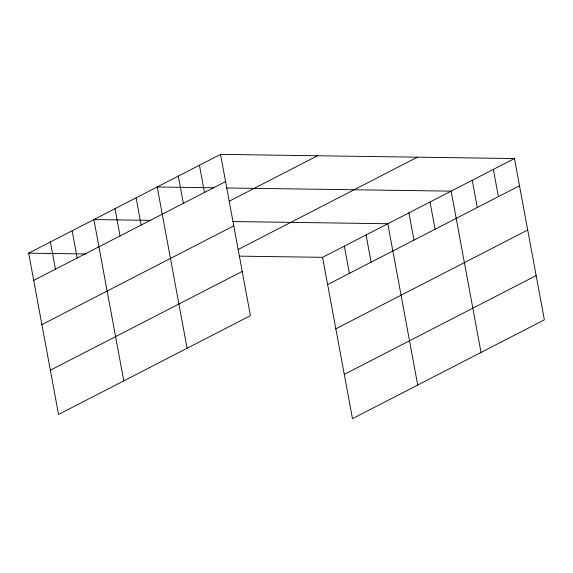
<?xml version="1.0" encoding="UTF-8"?>
<svg xmlns="http://www.w3.org/2000/svg" width="573" height="573" viewBox="0 0 573 573"><rect width="100%" height="100%" fill="white"/><g stroke="black" fill="none" stroke-linecap="round" stroke-linejoin="round"><path stroke-width="0.86" d="M220.526 154.373L250.422 315.673L58.546 414.451L28.65 253.151L220.526 154.373L514.454 158.549L544.35 319.849L352.474 418.627L322.578 257.327L514.454 158.549M33.7 280.383L225.576 181.605M229.186 201.223L317.521 155.749M41.901 324.626L233.777 225.848M238.01 249.549L417.459 157.167M50.345 370.208L242.221 271.43M327.627 284.559L519.503 185.781M335.828 328.802L527.704 230.024M344.273 374.384L536.149 275.606M214.008 187.779L157.21 186.97L187.106 348.269M226.242 187.951L451.137 191.146L481.034 352.445M150.685 220.376L93.886 219.566L123.782 380.866M232.96 221.543L387.814 223.742L417.71 385.042M28.65 253.151L86.322 253.975M239.564 256.145L322.578 257.327M493.346 169.415L498.395 196.646M472.245 180.28L477.288 207.512M430.029 202.011L435.079 229.243M408.921 212.877L413.971 240.108M366.068 234.937L371.118 262.169M344.323 246.132L349.372 273.364M199.418 165.239L204.468 192.471M178.31 176.104L183.36 203.336M136.102 197.835L141.151 225.067M114.994 208.701L120.044 235.933M72.141 230.761L77.19 257.993M50.395 241.956L55.445 269.188"/></g></svg>
